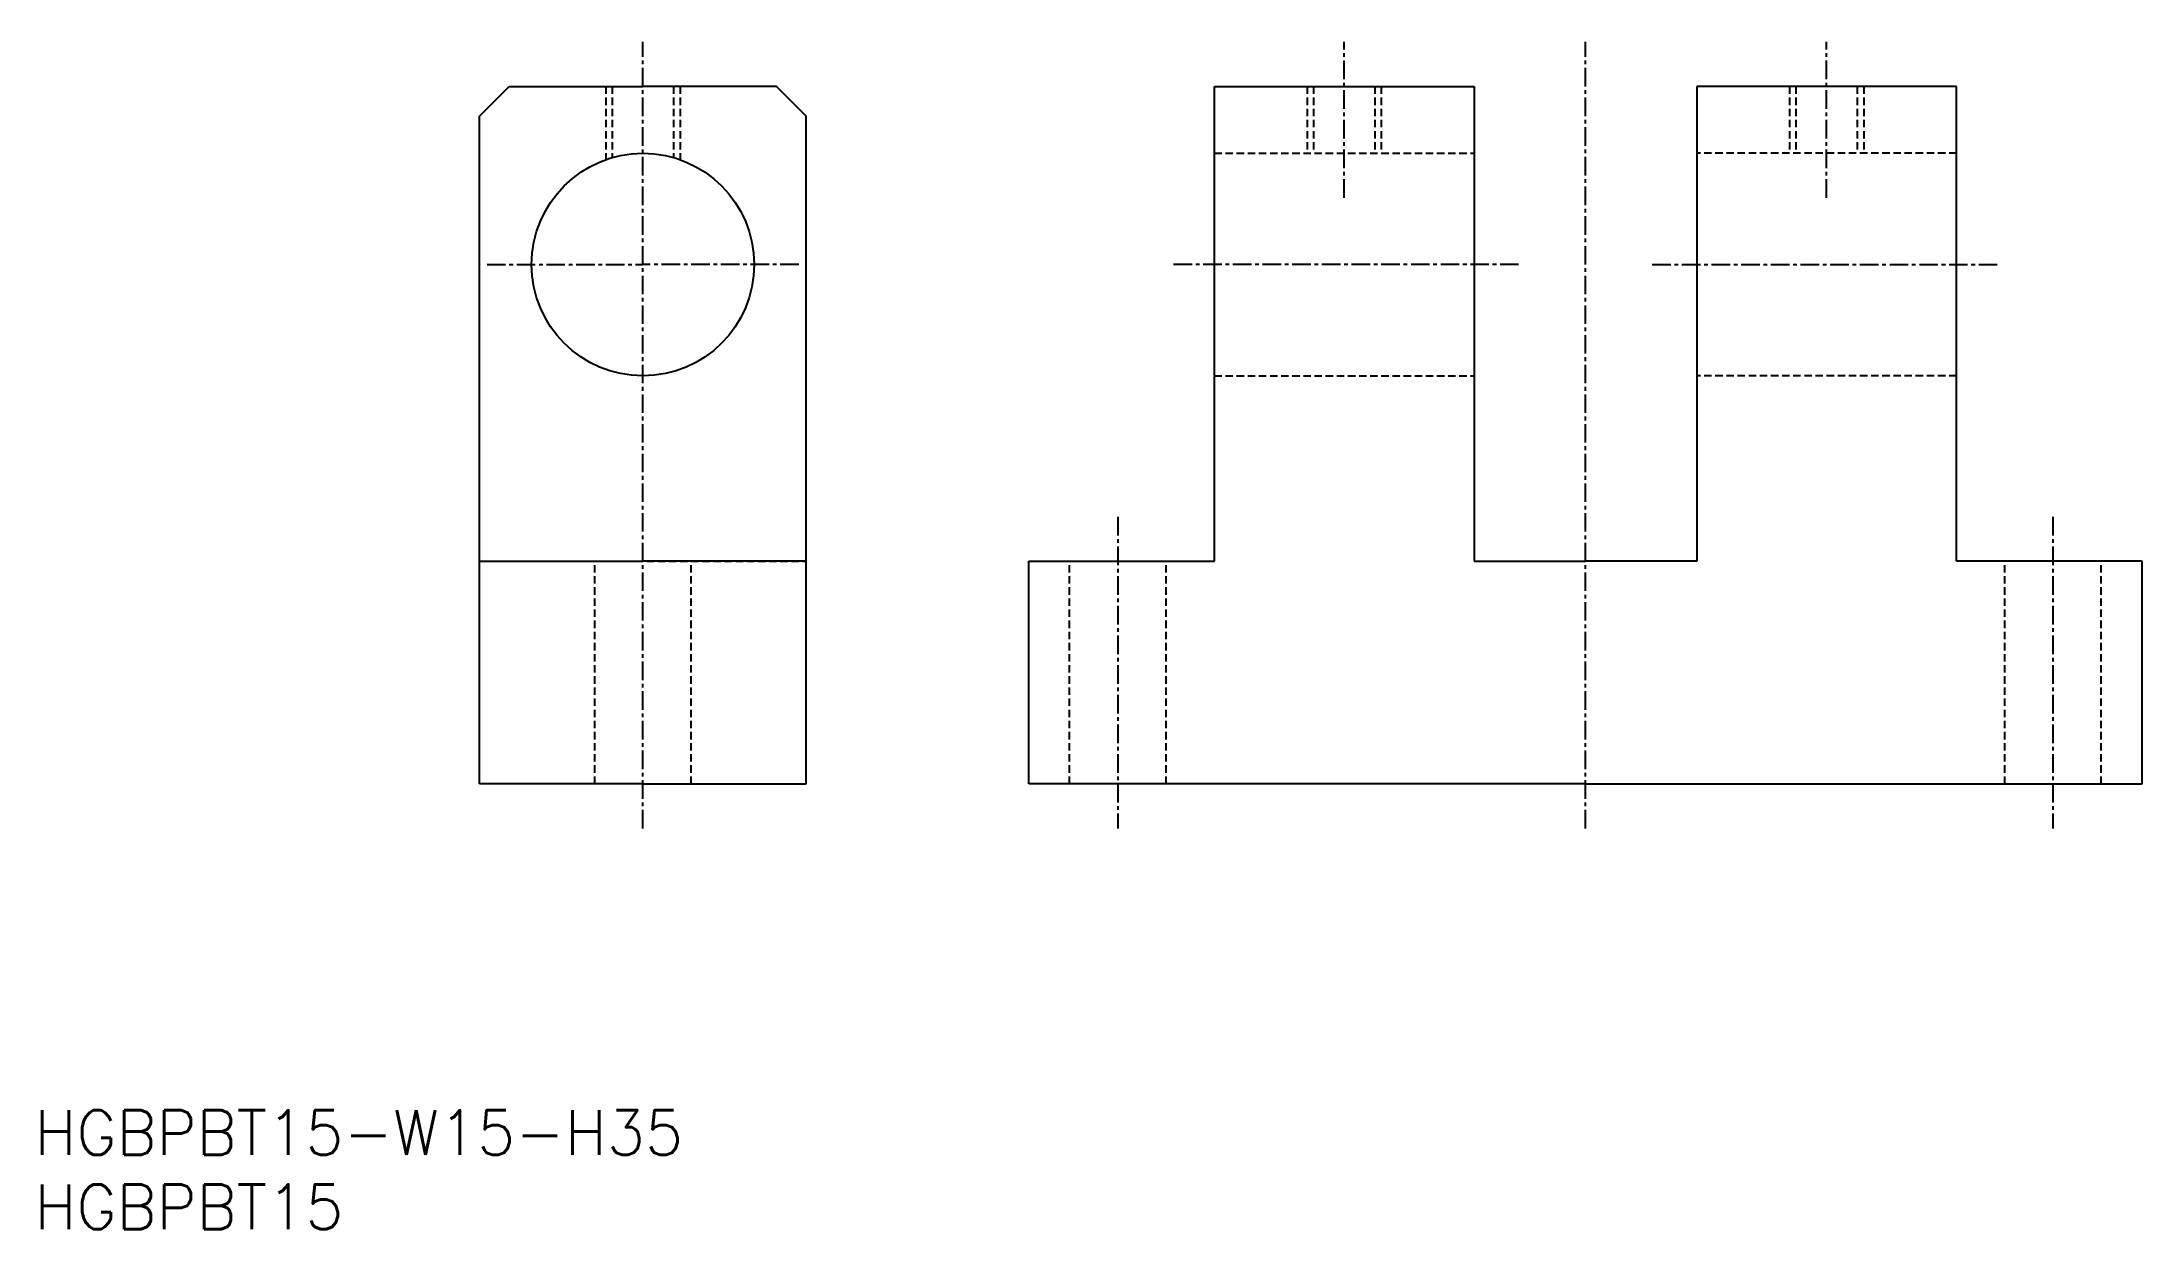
# Model space of a CAD drawing. Extents: x 1 to 142, y 0 to 80.
import ezdxf

# ---------------------------------------------------------------- set-up
doc = ezdxf.new("R2010")
doc.units = 0
doc.linetypes.add('CENTER', pattern=[2, 1.25, -0.25, 0.25, -0.25])
doc.linetypes.add('DASHED', pattern=[0.75, 0.5, -0.25])
doc.layers.get('0').update_dxf_attribs({"linetype": 'CONTINUOUS'})
doc.layers.add('CENTER', color=1, linetype='CENTER')
doc.styles.get("Standard").update_dxf_attribs({"font": 'txt.shx'})

# ---------------------------------------------------------------- blocks, each defined once
blk = doc.blocks.new('*U32')
at = {"color": 7, "linetype": 'CONTINUOUS'}
blk.add_text('HGBPBT15', height=3, dxfattribs=at).set_placement((0, 0))
blk = doc.blocks.new('*U33')
at = {"color": 7, "linetype": 'CONTINUOUS'}
blk.add_text('HGBPBT15-W15-H35', height=3, dxfattribs=at).set_placement((0, 5))

msp = doc.modelspace()

# ---------------------------------------------------------------- linework, layer by layer
for p, q in [((30, 75), (32, 77)), ((32, 77), (41, 77)), ((50, 77), (41, 77)), ((52, 75), (50, 77)), ((79.5, 45), (79.5, 77)), ((79.5, 77), (97, 77)), ((97, 77), (97, 45)), ((112, 77), (112, 45)), ((129.5, 77), (112, 77)), ((129.5, 45), (129.5, 77)), ((30, 30), (30, 75)), ((52, 30), (52, 75)), ((30, 45), (41, 45)), ((52, 45), (41, 45)), ((67, 30), (67, 45)), ((67, 45), (79.5, 45)), ((97, 45), (104.5, 45)), ((112, 45), (104.5, 45)), ((142, 45), (129.5, 45)), ((142, 30), (142, 45)), ((41, 30), (30, 30)), ((41, 30), (52, 30)), ((104.5, 30), (67, 30)), ((104.5, 30), (142, 30))]:
    msp.add_line(p, q)
at = {"color": 3, "linetype": 'DASHED'}
for p, q in [((38.5, 77), (38.5, 72.071)), ((38.933, 77), (38.933, 72.21)), ((43.067, 77), (43.067, 72.21)), ((43.5, 77), (43.5, 72.071)), ((85.75, 77), (85.75, 72.5)), ((86.183, 77), (86.183, 72.5)), ((90.317, 77), (90.317, 72.5)), ((90.75, 77), (90.75, 72.5)), ((118.25, 77), (118.25, 72.5)), ((118.683, 77), (118.683, 72.5)), ((122.817, 77), (122.817, 72.5)), ((123.25, 77), (123.25, 72.5)), ((79.5, 72.5), (97, 72.5)), ((129.5, 72.5), (112, 72.5)), ((79.5, 57.5), (97, 57.5)), ((129.5, 57.5), (112, 57.5)), ((30, 45), (52, 45)), ((37.75, 30), (37.75, 45)), ((44.25, 30), (44.25, 45)), ((69.75, 30), (69.75, 45)), ((76.25, 30), (76.25, 45)), ((132.75, 30), (132.75, 45)), ((139.25, 30), (139.25, 45))]:
    msp.add_line(p, q, dxfattribs=at)
msp.add_circle((41, 65), 7.5)
at = {"layer": 'CENTER', "color": 1, "linetype": 'CENTER'}
for p, q in [((41, 27), (41, 80)), ((88.25, 69.5), (88.25, 80)), ((104.5, 27), (104.5, 80)), ((120.75, 69.5), (120.75, 80)), ((30.5, 65), (41, 65)), ((51.5, 65), (41, 65)), ((100, 65), (76.5, 65)), ((109, 65), (132.5, 65)), ((73, 48), (73, 27)), ((136, 48), (136, 27))]:
    msp.add_line(p, q, dxfattribs=at)

# ---------------------------------------------------------------- block references
at = {"color": 7, "linetype": 'CONTINUOUS'}
for name in ['*U33', '*U32']:
    msp.add_blockref(name, (0, 0), dxfattribs=at)

doc.saveas('drawing.dxf')
